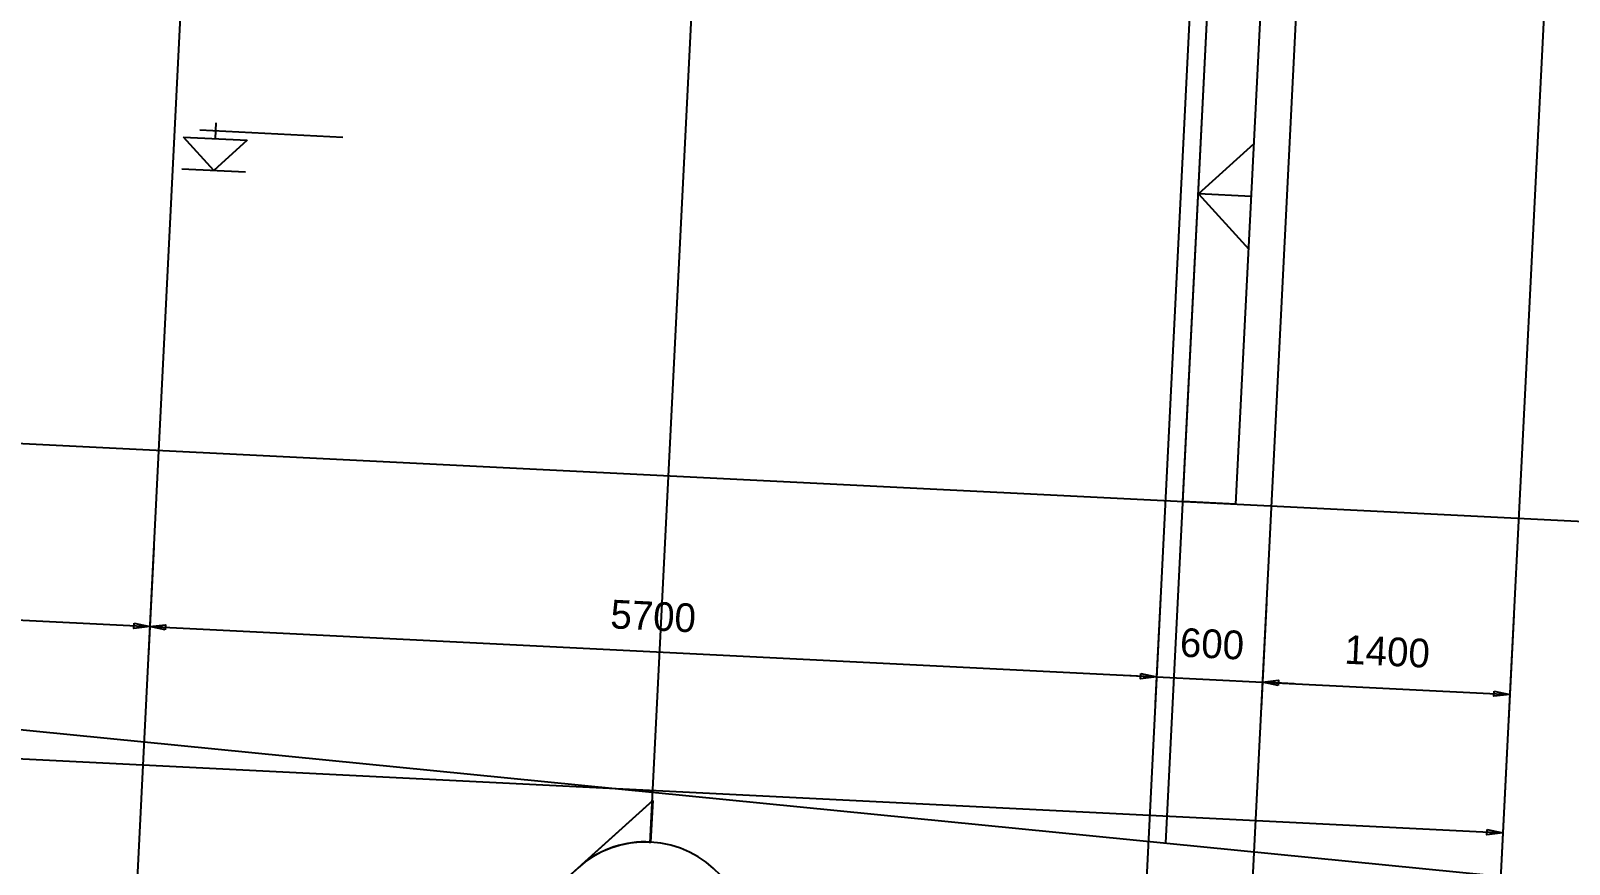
# Model space of a CAD drawing. Extents: x 549999 to 550212, y 1838161 to 1838467.
# Drawn here: x 550084.57 to 550093.26, y 1838343.51 to 1838348.23 of the extents above; entities that cross this region are included whole.
import ezdxf

# ---------------------------------------------------------------- set-up
doc = ezdxf.new("R2010")
doc.units = 0
for name, color, linetype in [('Level 13', 7, 'Continuous'), ('Level 17', 7, 'Continuous'), ('Level 18', 7, 'Continuous'), ('Level 20', 7, 'Continuous'), ('Level 24', 7, 'Continuous'), ('Level 33', 7, 'Continuous'), ('Level 36', 7, 'Continuous'), ('Level 8', 7, 'Continuous'), ('Level 9', 7, 'Continuous')]:
    doc.layers.add(name, color=color, linetype=linetype)

# ---------------------------------------------------------------- blocks, each defined once
blk = doc.blocks.new('SECTI0')
at = {"layer": 'Level 17'}
for p, q in [((-0.635, 0.898), (-1.533, 0)), ((-1.084, 0.449), (-0.635, 0.898)), ((-0.635, 0.898), (-1.084, 0.449)), ((-0.635, 0.898), (0.263, 0)), ((-0.635, 0.898), (-0.635, 0.635)), ((-0.635, 0.635), (-0.635, 0.898)), ((-0.635, 0.635), (-0.635, 0.898)), ((-0.635, 0.898), (-0.186, 0.449)), ((-0.186, 0.449), (-0.635, 0.898)), ((-0.635, 0.898), (-0.635, 0.635)), ((-1.533, 0), (-1.1069, 0.4261)), ((-1.1069, 0.4261), (-1.533, 0)), ((-0.1631, 0.4261), (0.263, 0)), ((0.263, 0), (-0.1631, 0.4261)), ((-1.27, 0), (-1.533, 0)), ((-1.2708, 0), (-1.533, 0)), ((-1.533, 0), (-1.2708, 0)), ((0, 0), (0.263, 0)), ((0.263, 0), (0.0008, 0)), ((0.0008, 0), (0.263, 0))]:
    blk.add_line(p, q, dxfattribs=at)
for radius, start, end in [(0.635, 0, 180), (0.635, 90, 135), (0.635, 90, 135), (0.635, 45, 90), (0.635, 45, 90), (0.6358, 137.9216, 180), (0.6358, 137.9216, 180), (0.6358, 0, 42.0784), (0.6358, 0, 42.0784), (0.635, 180, 0)]:
    blk.add_arc((-0.635, 0), radius, start, end, dxfattribs=at)
blk = doc.blocks.new('SPOT_E')
at = {"layer": 'Level 24'}
for p, q in [((0, 0.2), (0, 0.3)), ((0, 0), (-0.2, 0.2)), ((-0.2, 0.2), (0.2, 0.2)), ((0, 0), (-0.2, 0.2)), ((-0.2, 0.2), (0.2, 0.2)), ((-0.1, 0.25), (0.8, 0.25)), ((0.2, 0.2), (0, 0)), ((0.2, 0.2), (0, 0)), ((-0.2, 0), (0.2, 0))]:
    blk.add_line(p, q, dxfattribs=at)

msp = doc.modelspace()

# ---------------------------------------------------------------- linework, layer by layer
at = {"layer": 'Level 13'}
msp.add_line((550091.467, 1838347.2931), (550091.1673, 1838347.308), dxfattribs=at)
at = {"layer": 'Level 18'}
for p, q in [((550086.2177, 1838364.4625), (550085.1568, 1838343.2411)), ((550091.9106, 1838364.1779), (550090.8497, 1838342.9565)), ((550092.5098, 1838364.1479), (550091.4489, 1838342.9265)), ((550093.9081, 1838364.078), (550092.8472, 1838342.8566)), ((550070.0066, 1838346.6212), (550099.1401, 1838345.1648))]:
    msp.add_line(p, q, dxfattribs=at)
at = {"layer": 'Level 20'}
for p, q in [((550085.2602, 1838345.309), (550085.2302, 1838344.7098)), ((550085.2602, 1838345.309), (550085.2302, 1838344.7098)), ((550080.7433, 1838345.0843), (550085.2377, 1838344.8597)), ((550090.953, 1838345.0244), (550090.9231, 1838344.4252)), ((550090.953, 1838345.0244), (550090.9231, 1838344.4252)), ((550091.5523, 1838344.9945), (550091.5223, 1838344.3953)), ((550091.5523, 1838344.9945), (550091.5223, 1838344.3953)), ((550085.2377, 1838344.8597), (550090.9306, 1838344.575)), ((550092.9505, 1838344.9246), (550092.9206, 1838344.3254)), ((550071.6155, 1838344.7554), (550092.8889, 1838343.6919)), ((550090.7522, 1838344.584), (550090.9306, 1838344.575)), ((550090.9306, 1838344.575), (550091.5298, 1838344.5451)), ((550091.7082, 1838344.5362), (550091.5298, 1838344.5451)), ((550091.5298, 1838344.5451), (550092.9281, 1838344.4752)), ((550092.9114, 1838344.1413), (550092.8814, 1838343.5421))]:
    msp.add_line(p, q, dxfattribs=at)
for points in [[(550085.1492, 1838344.879), (550085.2377, 1838344.8597), (550085.1478, 1838344.8492)], [(550085.3261, 1838344.8403), (550085.2377, 1838344.8597), (550085.3276, 1838344.8701)], [(550090.8421, 1838344.5944), (550090.9306, 1838344.575), (550090.8407, 1838344.5646)], [(550090.8421, 1838344.5944), (550090.9306, 1838344.575), (550090.8407, 1838344.5646)], [(550091.6183, 1838344.5258), (550091.5298, 1838344.5451), (550091.6198, 1838344.5555)], [(550091.6183, 1838344.5258), (550091.5298, 1838344.5451), (550091.6198, 1838344.5555)], [(550092.8396, 1838344.4945), (550092.9281, 1838344.4752), (550092.8382, 1838344.4648)], [(550092.8005, 1838343.7112), (550092.8889, 1838343.6919), (550092.799, 1838343.6815)]]:
    msp.add_lwpolyline(points, close=True, dxfattribs=at)
at = {"layer": 'Level 33'}
for q in [(550091.4819, 1838347.5927), (550091.452, 1838346.9934)]:
    msp.add_line((550091.1673, 1838347.308), q, dxfattribs=at)
at = {"layer": 'Level 36'}
msp.add_line((550088.0679, 1838343.6341), (550089.1298, 1838364.8754), dxfattribs=at)
at = {"layer": 'Level 8'}
for p, q in [((550090.9837, 1838343.6344), (550091.2543, 1838349.0484)), ((550069.0669, 1838345.8056), (550106.3264, 1838342.1144))]:
    msp.add_line(p, q, dxfattribs=at)
at = {"layer": 'Level 9'}
for p, q in [((550091.0803, 1838345.5677), (550091.2543, 1838349.0484)), ((550091.38, 1838345.5527), (550091.554, 1838349.0334)), ((550091.38, 1838345.5527), (550091.554, 1838349.0334)), ((550091.38, 1838345.5527), (550091.0803, 1838345.5677))]:
    msp.add_line(p, q, dxfattribs=at)

# ---------------------------------------------------------------- block references
at = {"layer": 'Level 17', "xscale": 0.9000000000000004, "yscale": 0.9, "rotation": 87.13800620795936}
msp.add_blockref('SECTI0', (550088.07, 1838343.64), dxfattribs=at)
at = {"layer": 'Level 24', "xscale": 0.9000000000000004, "yscale": 0.9, "rotation": -2.8619937920406366}
msp.add_blockref('SPOT_E', (550085.6, 1838347.44), dxfattribs=at)

# ---------------------------------------------------------------- texts
at = {"layer": 'Level 20'}
for s, p in [('5700', (550087.84, 1838344.85)), ('600', (550091.06, 1838344.69)), ('1400', (550091.99, 1838344.65))]:
    msp.add_text(s, height=0.16224, rotation=357.13801, dxfattribs=at).set_placement(p)

doc.saveas('drawing.dxf')
